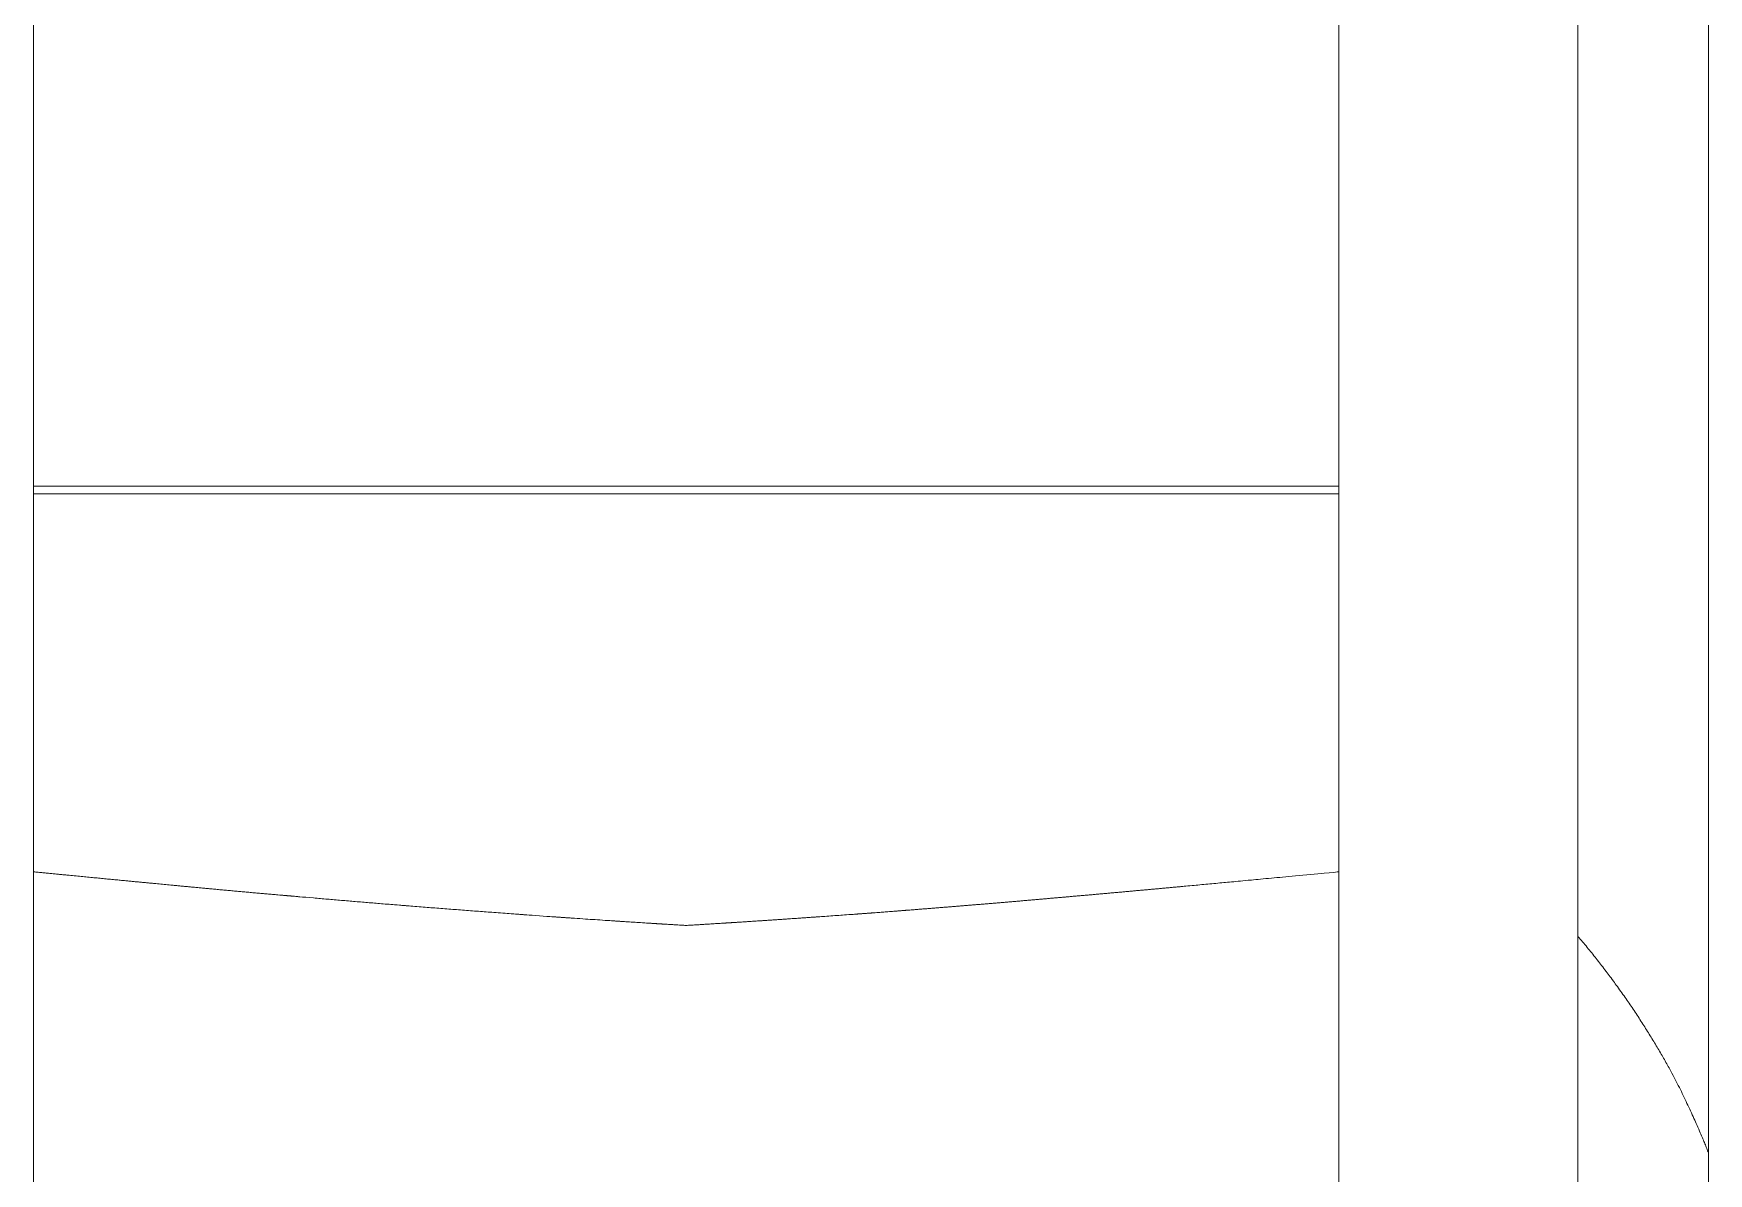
# Model space of a CAD drawing. Header units: millimetres. Extents: x -5 to 111, y -3 to 86.
# Drawn here: x 15.7645 to 15.803, y 48.0198 to 48.04601 of the extents above; entities that cross this region are included whole.
import ezdxf

# ---------------------------------------------------------------- set-up
doc = ezdxf.new("R2010")
doc.units = ezdxf.units.MM
doc.layers.add('A1I6----E-', color=3, linetype='Continuous', lineweight=25)

# ---------------------------------------------------------------- blocks, each defined once
blk = doc.blocks.new('Gruppe-418')
at = {"layer": 'A1I6----E-', "linetype": 'Continuous', "lineweight": 9}
for p, q in [((-34.997446, 5.326397), (-34.997446, 5.566397)), ((-35.000446, 5.552397), (-35.000446, 5.481653)), ((-35.035946, 5.492004), (-35.035946, 5.511791)), ((-35.005946, 5.492004), (-35.005946, 5.511791)), ((-35.005946, 5.492004), (-35.035946, 5.492004)), ((-35.035946, 5.491823), (-35.035946, 5.492004)), ((-35.005946, 5.491823), (-35.035946, 5.491823)), ((-35.035946, 5.484849), (-35.035946, 5.491823)), ((-35.005946, 5.491823), (-35.005946, 5.492004)), ((-35.005946, 5.491823), (-35.005946, 5.484849)), ((-35.035946, 5.483137), (-35.035946, 5.484849)), ((-35.005946, 5.484849), (-35.005946, 5.483137)), ((-35.035946, 5.461717), (-35.035946, 5.483137)), ((-35.005946, 5.483137), (-35.005946, 5.461717)), ((-35.000446, 5.481653), (-35.000446, 5.471397))]:
    blk.add_line(p, q, dxfattribs=at)
for points, weights, knots in [([(-35.035946, 5.483137), (-35.035263, 5.48307), (-35.03414, 5.482961), (-35.03323, 5.482874), (-35.032434, 5.482798), (-35.031715, 5.482731), (-35.030995, 5.482664), (-35.030276, 5.482602), (-35.030049, 5.482582), (-35.029822, 5.482562), (-35.028649, 5.48246), (-35.027475, 5.482365), (-35.027438, 5.482362), (-35.027401, 5.482359), (-35.026152, 5.482259), (-35.024903, 5.482168), (-35.024773, 5.482158), (-35.024644, 5.482149), (-35.023655, 5.482076), (-35.022665, 5.482012), (-35.022536, 5.482003), (-35.022406, 5.481995), (-35.021676, 5.481947), (-35.020946, 5.481903), (-35.020946, 5.481903), (-35.020946, 5.481903)], [1, 1, 1, 1, 1, 1, 0.999995994036, 1, 1, 1, 0.99999413291, 1, 1, 1, 0.999993369087, 1, 1, 1, 0.999992470811, 1, 1, 1, 0.999997315244, 1, 1, 1], [0, 0, 0, 1, 2, 3, 4, 4, 5, 5, 6, 6, 7, 7, 8, 8, 9, 9, 10, 10, 11, 11, 12, 12, 13, 13, 14, 14, 14]), ([(-35.020946, 5.481903), (-35.020464, 5.481932), (-35.019983, 5.481963), (-35.019876, 5.481969), (-35.019769, 5.481976), (-35.019073, 5.48202), (-35.018378, 5.482069), (-35.018143, 5.482085), (-35.017908, 5.482102), (-35.017028, 5.482163), (-35.016148, 5.482231), (-35.016021, 5.482241), (-35.015893, 5.482251), (-35.015269, 5.4823), (-35.014645, 5.482351), (-35.01402, 5.482402), (-35.013396, 5.482455), (-35.012772, 5.482509), (-35.012148, 5.482564), (-35.011524, 5.482619), (-35.0109, 5.482675), (-35.010275, 5.482732), (-35.009651, 5.482789), (-35.009027, 5.482847), (-35.007779, 5.482964), (-35.005985, 5.483133), (-35.005965, 5.483135), (-35.005946, 5.483137)], [1, 0.999998914922, 1, 1, 1, 0.999995312646, 1, 1, 1, 0.99999171557, 1, 1, 1, 0.999998078474, 1, 0.999998557081, 1, 0.999998969941, 1, 0.999999312809, 1, 0.999999586247, 1, 1, 1, 1, 1, 1], [0, 0, 0, 1, 1, 2, 2, 3, 3, 4, 4, 5, 5, 6, 6, 7, 7, 8, 8, 9, 9, 10, 10, 11, 11, 12, 13, 13, 14, 14, 14])]:
    blk.add_rational_spline(points, weights, degree=2, knots=knots, dxfattribs=at)
blk.add_open_spline([(-34.997446, 5.476674), (-34.997682, 5.477285), (-34.998464, 5.478895), (-34.999713, 5.480788), (-35.000446, 5.481653)], degree=2, dxfattribs=at)

msp = doc.modelspace()

# ---------------------------------------------------------------- block references
at = {"layer": 'A1I6----E-'}
msp.add_blockref('Gruppe-418', (50.800446, 42.543603), dxfattribs=at)

doc.saveas('drawing.dxf')
